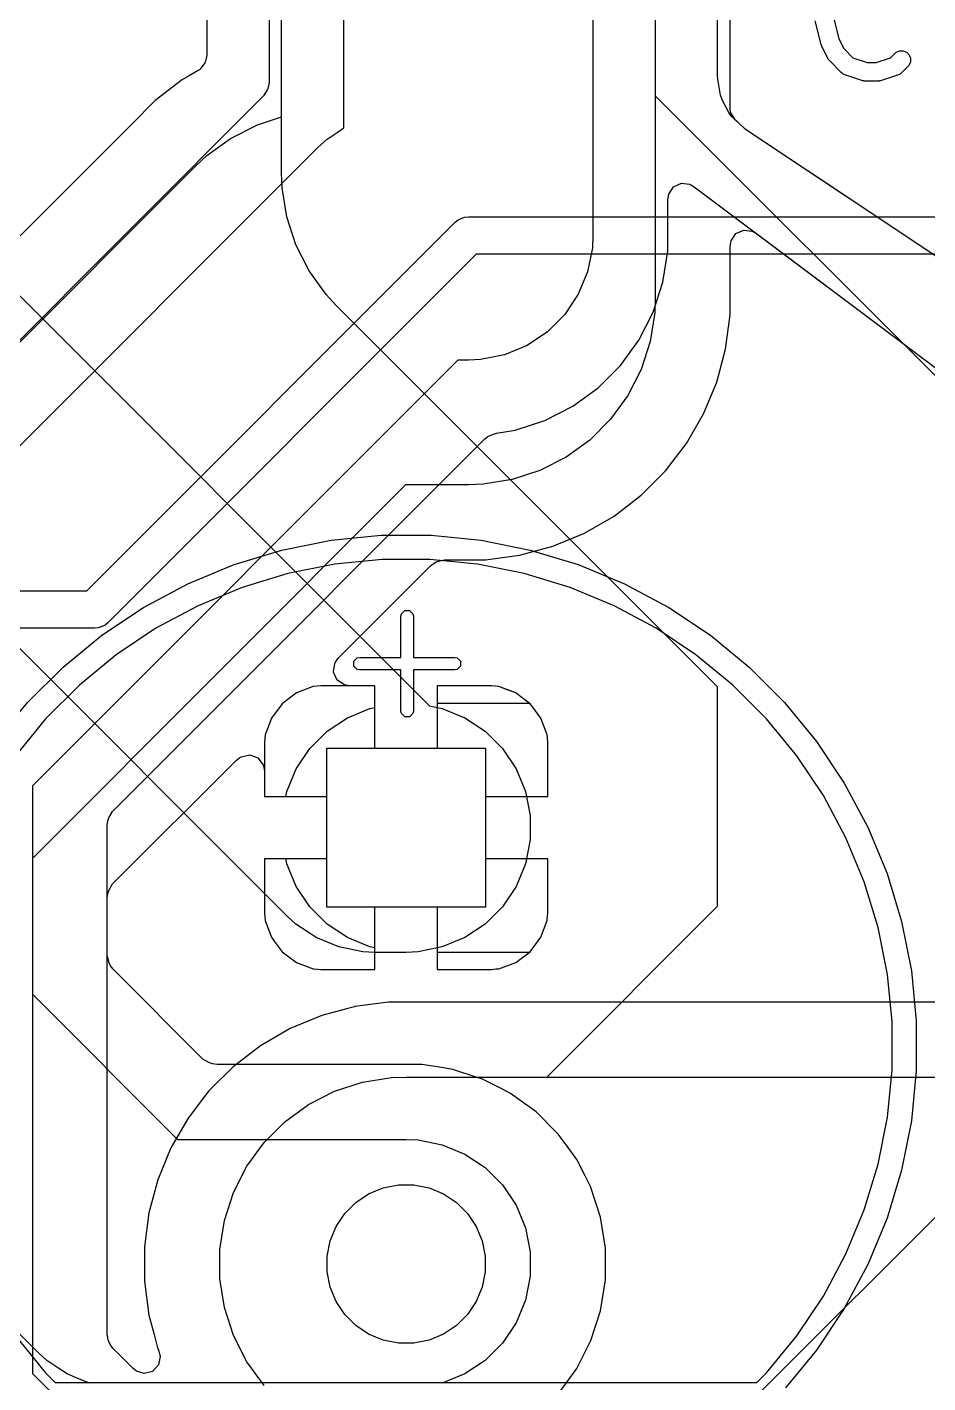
# Model space of a CAD drawing. Header units: inches. Extents: x 1.3 to 5.24, y -7.03 to -1.12.
# Drawn here: x 2.7543 to 3.0389, y -4.1222 to -3.694 of the extents above; entities that cross this region are included whole.
import ezdxf

# ---------------------------------------------------------------- set-up
doc = ezdxf.new("R2010")
doc.units = ezdxf.units.IN
doc.header["$MEASUREMENT"] = 0
for name, color, linetype, true_color in [('B.Cu', 153, 'CONTINUOUS', 0x4d7fc4), ('B.Mask', 4, 'CONTINUOUS', 0x02ffee), ('F.Cu', 13, 'CONTINUOUS', 0xc83434), ('F.Mask', 201, 'CONTINUOUS', 0xd864ff), ('F.Silkscreen', 41, 'CONTINUOUS', 0xf2eda1), ('In1.Cu', 91, 'CONTINUOUS', 0x7fc87f), ('In2.Cu', 33, 'CONTINUOUS', 0xce7d2c)]:
    doc.layers.add(name, color=color, linetype=linetype, true_color=true_color)

msp = doc.modelspace()

# ---------------------------------------------------------------- linework, layer by layer
at = {"layer": 'B.Cu', "linetype": 'CONTINUOUS'}
for p, q in [((2.93307, -2.87402), (2.93307, -3.75984)), ((2.85433, -3.72587), (2.85433, -2.89032)), ((2.83069, -2.90255), (2.83069, -3.71133)), ((2.97244, -3.70954), (2.97244, -3.5595)), ((2.83069, -3.71133), (2.83049, -3.71271)), ((2.83069, -3.71133), (2.83069, -3.71133)), ((2.83069, -3.71133), (2.83069, -3.71133)), ((2.97251, -3.71033), (2.97244, -3.70954)), ((2.97264, -3.71113), (2.97251, -3.71033)), ((2.97336, -3.71548), (2.97264, -3.71113)), ((2.82897, -3.71578), (2.66847, -3.87627)), ((2.8302, -3.7137), (2.82897, -3.71578)), ((2.83049, -3.71271), (2.8302, -3.7137)), ((2.97387, -3.71698), (2.97336, -3.71548)), ((2.97614, -3.72122), (2.97387, -3.71698)), ((2.97387, -3.71698), (2.97387, -3.71698)), ((2.97696, -3.72234), (2.97614, -3.72122)), ((2.97702, -3.72238), (2.97696, -3.72234)), ((2.97711, -3.72248), (2.97702, -3.72238)), ((2.98091, -3.72604), (2.97711, -3.72248)), ((2.84904, -3.72941), (2.85225, -3.72727)), ((2.85225, -3.72727), (2.85433, -3.72587)), ((2.98154, -3.72654), (2.98091, -3.72604)), ((3.01957, -3.75189), (2.98154, -3.72654)), ((2.6887, -3.88948), (2.84618, -3.732)), ((2.84618, -3.732), (2.84904, -3.72941)), ((2.95705, -3.74682), (2.95854, -3.7445)), ((2.95854, -3.7445), (2.96104, -3.74336)), ((2.96104, -3.74336), (2.96361, -3.74368)), ((2.96361, -3.74368), (2.96396, -3.74383)), ((2.96396, -3.74383), (2.96501, -3.74443)), ((2.96501, -3.74443), (3.09055, -3.83858)), ((2.95671, -3.74867), (2.95691, -3.74729)), ((2.95671, -3.7648), (2.95671, -3.74867)), ((2.95691, -3.74729), (2.95705, -3.74682)), ((3.08529, -3.79571), (3.01957, -3.75189)), ((2.93307, -3.75984), (2.93288, -3.7637)), ((2.93288, -3.7637), (2.93138, -3.77127)), ((2.95516, -3.7746), (2.95671, -3.7648)), ((2.93138, -3.77127), (2.92842, -3.7784)), ((2.9521, -3.78403), (2.95516, -3.7746)), ((2.92842, -3.7784), (2.92413, -3.78482)), ((2.94759, -3.79287), (2.9521, -3.78403)), ((2.92413, -3.78482), (2.91868, -3.79028)), ((2.91868, -3.79028), (2.91226, -3.79456)), ((2.94176, -3.80089), (2.94759, -3.79287)), ((2.90513, -3.79752), (2.89756, -3.79902)), ((2.91226, -3.79456), (2.90513, -3.79752)), ((2.89032, -3.79921), (2.75591, -3.93363)), ((2.8937, -3.79921), (2.89032, -3.79921)), ((2.89756, -3.79902), (2.8937, -3.79921)), ((2.93475, -3.80791), (2.94176, -3.80089)), ((2.92673, -3.81374), (2.93475, -3.80791)), ((2.91789, -3.81824), (2.92673, -3.81374)), ((2.90846, -3.8213), (2.91789, -3.81824)), ((2.89988, -3.82337), (2.90096, -3.82278)), ((2.90096, -3.82278), (2.90254, -3.82224)), ((2.90254, -3.82224), (2.90846, -3.8213)), ((2.8031, -3.91987), (2.89877, -3.8242)), ((2.89877, -3.8242), (2.89988, -3.82337)), ((2.83939, -3.9043), (2.83485, -3.90769)), ((2.84469, -3.90232), (2.83939, -3.9043)), ((2.83939, -3.9043), (2.83939, -3.9043)), ((2.84703, -3.90207), (2.84469, -3.90232)), ((2.84469, -3.90232), (2.84469, -3.90232)), ((2.86417, -3.90207), (2.84703, -3.90207)), ((2.84703, -3.90207), (2.84703, -3.90207)), ((2.86417, -3.90886), (2.86417, -3.90207)), ((2.901, -3.90207), (2.88386, -3.90207)), ((2.88386, -3.90207), (2.88386, -3.90748)), ((2.90334, -3.90232), (2.901, -3.90207)), ((2.901, -3.90207), (2.901, -3.90207)), ((2.90599, -3.90331), (2.90334, -3.90232)), ((2.90334, -3.90232), (2.90334, -3.90232)), ((2.90865, -3.9043), (2.90599, -3.90331)), ((2.91024, -3.90549), (2.90865, -3.9043)), ((2.90865, -3.9043), (2.90865, -3.9043)), ((2.83485, -3.90769), (2.83146, -3.91222)), ((2.83485, -3.90769), (2.83485, -3.90769)), ((2.86259, -3.90918), (2.86417, -3.90886)), ((2.88386, -3.90748), (2.9129, -3.90748)), ((2.9129, -3.90748), (2.91024, -3.90549)), ((2.83146, -3.91222), (2.82948, -3.91752)), ((2.83146, -3.91222), (2.83146, -3.91222)), ((2.84904, -3.91642), (2.85546, -3.91213)), ((2.85546, -3.91213), (2.86259, -3.90918)), ((2.82948, -3.91752), (2.82923, -3.91987)), ((2.82948, -3.91752), (2.82948, -3.91752)), ((2.84358, -3.92187), (2.84904, -3.91642)), ((2.78127, -3.9417), (2.8031, -3.91987)), ((2.82923, -3.91987), (2.82923, -3.91987)), ((2.82923, -3.91987), (2.82923, -3.93701)), ((2.82923, -3.91987), (2.82923, -3.91987)), ((2.83929, -3.92829), (2.84358, -3.92187)), ((2.83634, -3.93542), (2.83929, -3.92829)), ((2.75591, -3.93363), (2.75591, -3.99944)), ((2.82923, -3.93701), (2.83603, -3.93701)), ((2.83603, -3.93701), (2.83634, -3.93542)), ((2.78004, -3.94378), (2.78127, -3.9417)), ((2.77955, -3.94615), (2.77974, -3.94477)), ((2.77955, -3.98721), (2.77955, -3.94615)), ((2.77974, -3.94477), (2.77978, -3.94465)), ((2.77978, -3.94465), (2.78004, -3.94378)), ((2.82923, -3.95669), (2.82923, -3.97383)), ((2.83603, -3.95669), (2.82923, -3.95669)), ((2.83634, -3.95828), (2.83603, -3.95669)), ((2.83929, -3.96541), (2.83634, -3.95828)), ((2.84358, -3.97183), (2.83929, -3.96541)), ((2.84904, -3.97728), (2.84358, -3.97183)), ((2.82923, -3.97383), (2.82948, -3.97618)), ((2.82948, -3.97618), (2.82948, -3.97618)), ((2.82948, -3.97618), (2.8299, -3.97729)), ((2.8299, -3.97729), (2.83146, -3.98148)), ((2.85546, -3.98157), (2.84904, -3.97728)), ((2.83146, -3.98148), (2.83146, -3.98148)), ((2.83146, -3.98148), (2.83234, -3.98265)), ((2.86259, -3.98453), (2.85546, -3.98157)), ((2.83234, -3.98265), (2.83485, -3.98601)), ((2.83485, -3.98601), (2.83485, -3.98601)), ((2.83485, -3.98601), (2.83485, -3.98601)), ((2.83485, -3.98601), (2.83939, -3.9894)), ((2.86417, -3.98484), (2.86259, -3.98453)), ((2.86417, -3.99163), (2.86417, -3.98484)), ((2.78014, -3.98955), (2.77955, -3.98721)), ((2.78064, -3.99046), (2.78014, -3.98955)), ((2.83939, -3.9894), (2.83939, -3.9894)), ((2.83939, -3.9894), (2.84469, -3.99138)), ((2.88386, -3.98622), (2.88386, -3.99163)), ((2.9129, -3.98622), (2.88386, -3.98622)), ((2.90334, -3.99138), (2.90865, -3.9894)), ((2.90865, -3.9894), (2.9129, -3.98622)), ((2.90865, -3.9894), (2.90865, -3.9894)), ((2.78147, -3.99157), (2.78064, -3.99046)), ((2.80981, -4.01991), (2.78147, -3.99157)), ((2.84469, -3.99138), (2.84469, -3.99138)), ((2.84469, -3.99138), (2.84496, -3.99141)), ((2.84496, -3.99141), (2.84703, -3.99163)), ((2.84703, -3.99163), (2.84703, -3.99163)), ((2.84703, -3.99163), (2.84703, -3.99163)), ((2.84703, -3.99163), (2.86417, -3.99163)), ((2.88386, -3.99163), (2.901, -3.99163)), ((2.901, -3.99163), (2.9024, -3.99148)), ((2.901, -3.99163), (2.901, -3.99163)), ((2.901, -3.99163), (2.901, -3.99163)), ((2.9024, -3.99148), (2.90334, -3.99138)), ((2.90334, -3.99138), (2.90334, -3.99138)), ((2.75591, -3.99944), (2.80174, -4.04528)), ((2.81189, -4.02114), (2.80981, -4.01991)), ((2.81288, -4.02144), (2.81189, -4.02114)), ((2.81426, -4.02163), (2.81288, -4.02144)), ((2.87897, -4.02163), (2.81426, -4.02163)), ((2.81426, -4.02163), (2.81426, -4.02163)), ((2.81426, -4.02163), (2.81426, -4.02163)), ((2.8852, -4.02262), (2.87897, -4.02163)), ((2.87897, -4.02163), (2.87897, -4.02163)), ((2.88877, -4.02319), (2.8852, -4.02262)), ((2.8962, -4.0256), (2.88877, -4.02319)), ((2.88877, -4.02319), (2.88877, -4.02319)), ((2.8982, -4.02625), (2.8962, -4.0256)), ((2.90428, -4.02935), (2.8982, -4.02625)), ((2.90704, -4.03075), (2.90428, -4.02935)), ((2.91506, -4.03658), (2.90704, -4.03075)), ((2.90704, -4.03075), (2.90704, -4.03075)), ((2.90704, -4.03075), (2.90704, -4.03075)), ((2.91507, -4.03658), (2.91506, -4.03658)), ((2.92208, -4.0436), (2.91507, -4.03658)), ((2.91507, -4.03658), (2.91507, -4.03658)), ((2.91507, -4.03658), (2.91507, -4.03658)), ((2.75759, -4.11248), (2.6887, -4.04359)), ((2.80174, -4.04528), (2.87402, -4.04528)), ((2.87402, -4.04528), (2.87787, -4.04547)), ((2.87787, -4.04547), (2.88544, -4.04697)), ((2.92489, -4.04747), (2.92208, -4.0436)), ((2.92208, -4.0436), (2.92208, -4.0436)), ((2.92208, -4.0436), (2.92208, -4.0436)), ((2.92208, -4.0436), (2.92208, -4.0436)), ((2.88544, -4.04697), (2.89257, -4.04992)), ((2.89257, -4.04992), (2.89899, -4.05421)), ((2.92791, -4.05162), (2.92489, -4.04747)), ((2.89899, -4.05421), (2.90445, -4.05967)), ((2.93055, -4.0568), (2.92791, -4.05162)), ((2.93228, -4.0602), (2.93055, -4.0568)), ((2.90445, -4.05967), (2.90874, -4.06609)), ((2.93231, -4.06025), (2.93228, -4.0602)), ((2.93232, -4.06028), (2.93231, -4.06025)), ((2.93241, -4.06046), (2.93232, -4.06028)), ((2.93251, -4.06077), (2.93241, -4.06046)), ((2.93241, -4.06046), (2.93241, -4.06046)), ((2.93241, -4.06046), (2.93241, -4.06046)), ((2.93548, -4.06989), (2.93251, -4.06077)), ((2.93251, -4.06077), (2.93251, -4.06077)), ((2.90874, -4.06609), (2.91169, -4.07322)), ((2.93703, -4.07969), (2.93548, -4.06989)), ((2.93548, -4.06989), (2.93548, -4.06989)), ((2.93548, -4.06989), (2.93548, -4.06989)), ((2.91169, -4.07322), (2.9132, -4.08079)), ((2.93703, -4.08081), (2.93703, -4.07969)), ((2.9132, -4.08079), (2.9132, -4.0885)), ((2.93703, -4.0896), (2.93703, -4.08081)), ((2.9132, -4.0885), (2.91169, -4.09607)), ((2.93548, -4.0994), (2.93703, -4.0896)), ((2.91169, -4.09607), (2.90874, -4.1032)), ((2.93241, -4.10883), (2.93548, -4.0994)), ((2.90874, -4.1032), (2.90445, -4.10962)), ((2.90445, -4.10962), (2.89899, -4.11508)), ((2.92791, -4.11767), (2.93241, -4.10883)), ((2.76046, -4.11508), (2.75759, -4.11248)), ((2.7643, -4.11765), (2.76046, -4.11508)), ((2.76687, -4.11937), (2.7643, -4.11765)), ((2.89899, -4.11508), (2.89257, -4.11937)), ((2.92208, -4.1257), (2.92791, -4.11767)), ((2.7695, -4.12046), (2.76687, -4.11937)), ((2.774, -4.12232), (2.7695, -4.12046)), ((2.89257, -4.11937), (2.88544, -4.12232))]:
    msp.add_line(p, q, dxfattribs=at)
at = {"layer": 'B.Mask', "linetype": 'CONTINUOUS'}
for p, q in [((2.84892, -3.97195), (2.84892, -3.92175)), ((2.84892, -3.92175), (2.89911, -3.92175)), ((2.89911, -3.92175), (2.89911, -3.97195)), ((2.89911, -3.97195), (2.84892, -3.97195)), ((2.85809, -4.06524), (2.86218, -4.06251)), ((2.86218, -4.06251), (2.86673, -4.06063)), ((2.86673, -4.06063), (2.87156, -4.05967)), ((2.87156, -4.05967), (2.87648, -4.05967)), ((2.87648, -4.05967), (2.8813, -4.06063)), ((2.8813, -4.06063), (2.88585, -4.06251)), ((2.88585, -4.06251), (2.88994, -4.06524)), ((2.85461, -4.06872), (2.85809, -4.06524)), ((2.88994, -4.06524), (2.89342, -4.06872)), ((2.85188, -4.07281), (2.85461, -4.06872)), ((2.89342, -4.06872), (2.89615, -4.07281)), ((2.85, -4.07736), (2.85188, -4.07281)), ((2.89615, -4.07281), (2.89803, -4.07736)), ((2.84904, -4.08219), (2.85, -4.07736)), ((2.89803, -4.07736), (2.89899, -4.08219)), ((2.84904, -4.08711), (2.84904, -4.08219)), ((2.89899, -4.08219), (2.89899, -4.08711)), ((2.85, -4.09193), (2.84904, -4.08711)), ((2.89899, -4.08711), (2.89803, -4.09193)), ((2.85188, -4.09648), (2.85, -4.09193)), ((2.89803, -4.09193), (2.89615, -4.09648)), ((2.85461, -4.10057), (2.85188, -4.09648)), ((2.89615, -4.09648), (2.89342, -4.10057)), ((2.85809, -4.10405), (2.85461, -4.10057)), ((2.89342, -4.10057), (2.88994, -4.10405)), ((2.86218, -4.10678), (2.85809, -4.10405)), ((2.88994, -4.10405), (2.88585, -4.10678)), ((2.86673, -4.10866), (2.86218, -4.10678)), ((2.87156, -4.10962), (2.86673, -4.10866)), ((2.87648, -4.10962), (2.87156, -4.10962)), ((2.8813, -4.10866), (2.87648, -4.10962)), ((2.88585, -4.10678), (2.8813, -4.10866))]:
    msp.add_line(p, q, dxfattribs=at)
at = {"layer": 'F.Cu', "linetype": 'CONTINUOUS'}
for p, q in [((2.95276, -3.12992), (2.95276, -3.77953)), ((2.83465, -3.72242), (2.83465, -3.15438)), ((2.9764, -3.7197), (2.9764, -3.22662)), ((2.811, -3.60413), (2.811, -3.70269)), ((2.81092, -3.70338), (2.81089, -3.7036)), ((2.811, -3.70269), (2.8109, -3.70338)), ((2.8109, -3.70338), (2.81092, -3.70338)), ((2.80869, -3.7075), (2.80826, -3.70779)), ((2.80871, -3.70749), (2.80869, -3.7075)), ((2.80872, -3.70748), (2.80871, -3.70749)), ((2.80884, -3.7074), (2.80872, -3.70748)), ((2.8089, -3.70736), (2.80884, -3.7074)), ((2.81041, -3.70533), (2.8089, -3.70736)), ((2.81057, -3.70495), (2.81041, -3.70533)), ((2.81058, -3.70488), (2.81057, -3.70495)), ((2.81073, -3.70429), (2.81058, -3.70488)), ((2.81074, -3.70429), (2.81073, -3.70429)), ((2.81081, -3.70407), (2.81074, -3.70429)), ((2.81084, -3.70382), (2.81081, -3.70407)), ((2.81089, -3.7036), (2.81084, -3.70382)), ((2.80337, -3.71062), (2.79477, -3.71722)), ((2.80477, -3.70981), (2.80337, -3.71062)), ((2.80337, -3.71062), (2.80337, -3.71062)), ((2.80826, -3.70779), (2.80477, -3.70981)), ((2.80477, -3.70981), (2.80477, -3.70981)), ((2.80477, -3.70981), (2.80477, -3.70981)), ((2.79477, -3.71722), (2.7871, -3.72488)), ((2.79477, -3.71722), (2.79477, -3.71722)), ((2.97655, -3.7209), (2.9764, -3.7197)), ((2.82706, -3.72488), (2.83465, -3.72242)), ((2.97795, -3.72327), (2.97655, -3.7209)), ((2.97935, -3.72458), (2.97795, -3.72327)), ((2.98091, -3.72604), (2.97935, -3.72458)), ((2.7871, -3.72488), (2.63454, -3.87744)), ((2.7871, -3.72488), (2.7871, -3.72488)), ((2.7871, -3.72488), (2.7871, -3.72488)), ((2.81855, -3.72917), (2.82681, -3.72497)), ((2.82681, -3.72497), (2.82706, -3.72488)), ((2.98154, -3.72654), (2.98091, -3.72604)), ((3.01399, -3.74817), (2.98154, -3.72654)), ((2.81106, -3.73462), (2.81855, -3.72917)), ((2.80765, -3.73777), (2.81106, -3.73462)), ((2.65509, -3.89033), (2.80765, -3.73777)), ((3.08529, -3.79571), (3.01399, -3.74817)), ((2.97822, -3.75926), (2.98073, -3.75812)), ((2.98073, -3.75812), (2.98329, -3.75844)), ((2.98329, -3.75844), (2.98364, -3.75859)), ((2.98364, -3.75859), (2.9847, -3.75919)), ((2.9764, -3.76343), (2.9766, -3.76206)), ((2.9766, -3.76206), (2.97662, -3.76198)), ((2.97662, -3.76198), (2.97674, -3.76158)), ((2.97674, -3.76158), (2.97822, -3.75926)), ((2.9847, -3.75919), (3.09055, -3.83858)), ((2.9764, -3.78495), (2.9764, -3.76343)), ((2.95276, -3.77953), (2.95257, -3.78416)), ((2.95257, -3.78416), (2.95112, -3.79331)), ((2.95257, -3.78416), (2.95257, -3.78416)), ((2.97498, -3.7957), (2.9764, -3.78495)), ((2.95112, -3.79331), (2.94826, -3.80213)), ((2.97218, -3.80617), (2.97498, -3.7957)), ((2.94826, -3.80213), (2.94405, -3.81038)), ((2.96803, -3.81618), (2.97218, -3.80617)), ((2.94405, -3.81038), (2.93861, -3.81788)), ((2.93861, -3.81788), (2.93205, -3.82443)), ((2.96261, -3.82557), (2.96803, -3.81618)), ((2.93205, -3.82443), (2.92456, -3.82988)), ((2.95601, -3.83417), (2.96261, -3.82557)), ((2.92456, -3.82988), (2.9163, -3.83409)), ((2.9163, -3.83409), (2.90749, -3.83695)), ((2.94834, -3.84184), (2.95601, -3.83417)), ((2.87387, -3.83858), (2.75591, -3.95655)), ((2.8937, -3.83858), (2.87387, -3.83858)), ((2.89833, -3.8384), (2.8937, -3.83858)), ((2.90749, -3.83695), (2.89833, -3.8384)), ((2.93974, -3.84843), (2.94834, -3.84184)), ((2.93036, -3.85386), (2.93974, -3.84843)), ((2.92034, -3.858), (2.93036, -3.85386)), ((2.89912, -3.86222), (2.90987, -3.86081)), ((2.90987, -3.86081), (2.92034, -3.858)), ((2.85255, -3.89333), (2.88174, -3.86415)), ((2.88174, -3.86415), (2.88285, -3.86332)), ((2.88285, -3.86332), (2.88376, -3.86282)), ((2.88376, -3.86282), (2.8861, -3.86222)), ((2.8861, -3.86222), (2.89912, -3.86222)), ((2.89912, -3.86222), (2.89912, -3.86222)), ((2.85107, -3.89762), (2.85144, -3.89503)), ((2.85144, -3.89503), (2.85157, -3.89476)), ((2.85157, -3.89476), (2.85255, -3.89333)), ((2.85105, -3.89775), (2.85107, -3.89762)), ((2.85219, -3.90026), (2.85105, -3.89775)), ((2.85451, -3.90174), (2.85219, -3.90026)), ((2.85493, -3.90187), (2.85451, -3.90174)), ((2.85631, -3.90207), (2.85493, -3.90187)), ((2.86417, -3.90207), (2.85631, -3.90207)), ((2.86417, -3.92175), (2.86417, -3.90207)), ((2.901, -3.90207), (2.88386, -3.90207)), ((2.88386, -3.90207), (2.88386, -3.92175)), ((2.90334, -3.90232), (2.901, -3.90207)), ((2.901, -3.90207), (2.901, -3.90207)), ((2.90865, -3.9043), (2.90334, -3.90232)), ((2.90334, -3.90232), (2.90334, -3.90232)), ((2.91024, -3.90549), (2.90865, -3.9043)), ((2.90865, -3.9043), (2.90865, -3.9043)), ((2.90865, -3.9043), (2.90865, -3.9043)), ((2.91318, -3.90769), (2.91024, -3.90549)), ((2.91403, -3.90883), (2.91318, -3.90769)), ((2.91318, -3.90769), (2.91318, -3.90769)), ((2.91657, -3.91222), (2.91403, -3.90883)), ((2.91823, -3.91669), (2.91657, -3.91222)), ((2.91657, -3.91222), (2.91657, -3.91222)), ((2.91855, -3.91752), (2.91823, -3.91669)), ((2.9188, -3.91987), (2.91855, -3.91752)), ((2.91855, -3.91752), (2.91855, -3.91752)), ((2.84892, -3.93701), (2.84892, -3.92175)), ((2.84892, -3.92175), (2.86417, -3.92175)), ((2.88386, -3.92175), (2.89911, -3.92175)), ((2.89911, -3.92175), (2.89911, -3.93701)), ((2.9188, -3.93701), (2.9188, -3.91987)), ((2.9188, -3.91987), (2.9188, -3.91987)), ((2.9188, -3.91987), (2.9188, -3.91987)), ((2.9188, -3.91987), (2.9188, -3.91987)), ((2.9188, -3.91987), (2.9188, -3.91987)), ((2.78127, -3.96462), (2.8204, -3.92549)), ((2.8204, -3.92549), (2.82151, -3.92465)), ((2.82151, -3.92465), (2.82191, -3.92444)), ((2.82191, -3.92444), (2.82459, -3.92386)), ((2.82459, -3.92386), (2.82717, -3.92482)), ((2.82717, -3.92482), (2.82882, -3.92702)), ((2.82882, -3.92702), (2.82892, -3.9273)), ((2.82892, -3.9273), (2.82923, -3.92901)), ((2.82923, -3.92901), (2.82923, -3.93701)), ((2.82923, -3.93701), (2.84892, -3.93701)), ((2.89911, -3.93701), (2.9188, -3.93701)), ((2.75591, -3.95655), (2.75591, -4.11924)), ((2.82923, -3.95669), (2.82923, -3.97383)), ((2.84892, -3.95669), (2.82923, -3.95669)), ((2.84892, -3.97195), (2.84892, -3.95669)), ((2.9188, -3.95669), (2.89911, -3.95669)), ((2.89911, -3.95669), (2.89911, -3.97195)), ((2.9188, -3.97383), (2.9188, -3.95669)), ((2.78004, -3.9667), (2.78127, -3.96462)), ((2.77955, -3.96906), (2.77974, -3.96769)), ((2.77974, -3.96769), (2.78004, -3.9667)), ((2.77955, -4.10701), (2.77955, -3.96906)), ((2.86417, -3.97195), (2.84892, -3.97195)), ((2.86417, -3.99163), (2.86417, -3.97195)), ((2.89911, -3.97195), (2.88386, -3.97195)), ((2.88386, -3.97195), (2.88386, -3.99163)), ((2.82923, -3.97383), (2.82948, -3.97618)), ((2.82948, -3.97618), (2.82948, -3.97618)), ((2.82948, -3.97618), (2.8299, -3.97729)), ((2.8299, -3.97729), (2.83146, -3.98148)), ((2.91657, -3.98148), (2.91855, -3.97618)), ((2.91855, -3.97618), (2.91861, -3.97559)), ((2.91855, -3.97618), (2.91855, -3.97618)), ((2.91861, -3.97559), (2.9188, -3.97383)), ((2.9188, -3.97383), (2.9188, -3.97383)), ((2.83146, -3.98148), (2.83146, -3.98148)), ((2.83146, -3.98148), (2.83234, -3.98265)), ((2.91318, -3.98601), (2.91657, -3.98148)), ((2.91657, -3.98148), (2.91657, -3.98148)), ((2.83234, -3.98265), (2.83485, -3.98601)), ((2.83485, -3.98601), (2.83485, -3.98601)), ((2.83485, -3.98601), (2.83485, -3.98601)), ((2.83485, -3.98601), (2.83939, -3.9894)), ((2.90865, -3.9894), (2.91318, -3.98601)), ((2.91318, -3.98601), (2.91318, -3.98601)), ((2.83939, -3.9894), (2.83939, -3.9894)), ((2.83939, -3.9894), (2.84469, -3.99138)), ((2.90334, -3.99138), (2.90865, -3.9894)), ((2.90865, -3.9894), (2.90865, -3.9894)), ((2.84469, -3.99138), (2.84469, -3.99138)), ((2.84469, -3.99138), (2.84496, -3.99141)), ((2.84496, -3.99141), (2.84703, -3.99163)), ((2.84703, -3.99163), (2.84703, -3.99163)), ((2.84703, -3.99163), (2.84703, -3.99163)), ((2.84703, -3.99163), (2.86417, -3.99163)), ((2.88386, -3.99163), (2.901, -3.99163)), ((2.901, -3.99163), (2.90266, -3.99146)), ((2.901, -3.99163), (2.901, -3.99163)), ((2.901, -3.99163), (2.901, -3.99163)), ((2.90266, -3.99146), (2.90334, -3.99138)), ((2.90334, -3.99138), (2.90334, -3.99138)), ((2.86843, -4.00197), (2.85785, -4.00336)), ((2.86851, -4.00196), (2.86843, -4.00197)), ((2.8686, -4.00195), (2.86851, -4.00196)), ((2.96802, -4.00195), (2.8686, -4.00195)), ((2.8686, -4.00195), (2.8686, -4.00195)), ((2.8686, -4.00195), (2.8686, -4.00195)), ((3.23377, -4.00195), (2.96802, -4.00195)), ((2.84738, -4.00617), (2.83736, -4.01032)), ((2.85013, -4.00543), (2.84738, -4.00617)), ((2.85563, -4.00396), (2.85013, -4.00543)), ((2.85771, -4.0034), (2.85563, -4.00396)), ((2.85563, -4.00396), (2.85563, -4.00396)), ((2.85778, -4.00338), (2.85771, -4.0034)), ((2.85785, -4.00336), (2.85778, -4.00338)), ((2.85785, -4.00336), (2.85785, -4.00336)), ((2.83736, -4.01032), (2.82797, -4.01574)), ((2.83736, -4.01032), (2.83736, -4.01032)), ((2.82797, -4.01574), (2.81937, -4.02234)), ((2.82797, -4.01574), (2.82797, -4.01574)), ((2.81937, -4.02234), (2.81171, -4.03)), ((2.81937, -4.02234), (2.81937, -4.02234)), ((2.81937, -4.02234), (2.81937, -4.02234)), ((2.85142, -4.03009), (2.86023, -4.02722)), ((2.86023, -4.02722), (2.86938, -4.02577)), ((2.86938, -4.02577), (2.87402, -4.02559)), ((2.87402, -4.02559), (2.9626, -4.02559)), ((2.9626, -4.02559), (3.22835, -4.02559)), ((2.81036, -4.03176), (2.80511, -4.0386)), ((2.81171, -4.03), (2.81036, -4.03176)), ((2.81171, -4.03), (2.81171, -4.03)), ((2.81171, -4.03), (2.81171, -4.03)), ((2.81171, -4.03), (2.81171, -4.03)), ((2.84316, -4.03429), (2.85142, -4.03009)), ((2.83566, -4.03974), (2.84316, -4.03429)), ((2.80511, -4.0386), (2.79969, -4.04799)), ((2.80511, -4.0386), (2.80511, -4.0386)), ((2.82911, -4.04629), (2.83566, -4.03974)), ((2.79969, -4.04799), (2.79554, -4.05801)), ((2.79969, -4.04799), (2.79969, -4.04799)), ((2.82366, -4.05379), (2.82911, -4.04629)), ((2.81946, -4.06205), (2.82366, -4.05379)), ((2.79554, -4.05801), (2.79273, -4.06848)), ((2.79554, -4.05801), (2.79554, -4.05801)), ((2.81659, -4.07086), (2.81946, -4.06205)), ((2.79273, -4.06848), (2.79132, -4.07922)), ((2.79273, -4.06848), (2.79273, -4.06848)), ((2.79273, -4.06848), (2.79273, -4.06848)), ((2.81514, -4.08001), (2.81659, -4.07086)), ((2.79132, -4.07922), (2.79132, -4.07923)), ((2.79132, -4.07923), (2.79132, -4.09007)), ((2.81514, -4.08928), (2.81514, -4.08001)), ((2.79132, -4.09007), (2.79132, -4.09007)), ((2.79132, -4.09007), (2.79273, -4.10081)), ((2.81659, -4.09843), (2.81514, -4.08928)), ((2.79273, -4.10081), (2.79273, -4.10081)), ((2.79273, -4.10081), (2.79437, -4.10693)), ((2.81946, -4.10725), (2.81659, -4.09843)), ((2.77974, -4.10775), (2.77955, -4.10701)), ((2.77973, -4.10833), (2.77974, -4.10775)), ((2.77999, -4.10875), (2.77973, -4.10833)), ((2.78014, -4.10935), (2.77999, -4.10875)), ((2.78064, -4.11026), (2.78014, -4.10935)), ((2.79437, -4.10693), (2.7955, -4.11113)), ((2.82366, -4.1155), (2.81946, -4.10725)), ((2.78147, -4.11137), (2.78064, -4.11026)), ((2.78779, -4.11769), (2.78147, -4.11137)), ((2.7955, -4.11113), (2.79553, -4.11126)), ((2.79553, -4.11126), (2.79589, -4.11212)), ((2.79627, -4.11382), (2.79578, -4.11653)), ((2.79589, -4.11212), (2.79623, -4.11347)), ((2.79623, -4.11347), (2.79626, -4.11378)), ((2.79626, -4.11378), (2.79627, -4.11382)), ((2.78868, -4.11839), (2.78779, -4.11769)), ((2.78885, -4.1185), (2.78868, -4.11839)), ((2.79124, -4.11922), (2.78885, -4.1185)), ((2.79391, -4.11854), (2.79124, -4.11922)), ((2.79578, -4.11653), (2.79391, -4.11854)), ((2.82911, -4.123), (2.82366, -4.1155)), ((2.75591, -4.11924), (2.91577, -4.27911))]:
    msp.add_line(p, q, dxfattribs=at)
at = {"layer": 'F.Mask', "linetype": 'CONTINUOUS'}
for p, q in [((2.84892, -3.97195), (2.84892, -3.92175)), ((2.84892, -3.92175), (2.89911, -3.92175)), ((2.89911, -3.92175), (2.89911, -3.97195)), ((2.89911, -3.97195), (2.84892, -3.97195)), ((2.85809, -4.06524), (2.86218, -4.06251)), ((2.86218, -4.06251), (2.86673, -4.06063)), ((2.86673, -4.06063), (2.87156, -4.05967)), ((2.87156, -4.05967), (2.87648, -4.05967)), ((2.87648, -4.05967), (2.8813, -4.06063)), ((2.8813, -4.06063), (2.88585, -4.06251)), ((2.88585, -4.06251), (2.88994, -4.06524)), ((2.85461, -4.06872), (2.85809, -4.06524)), ((2.88994, -4.06524), (2.89342, -4.06872)), ((2.85188, -4.07281), (2.85461, -4.06872)), ((2.89342, -4.06872), (2.89615, -4.07281)), ((2.85, -4.07736), (2.85188, -4.07281)), ((2.89615, -4.07281), (2.89803, -4.07736)), ((2.84904, -4.08219), (2.85, -4.07736)), ((2.89803, -4.07736), (2.89899, -4.08219)), ((2.84904, -4.08711), (2.84904, -4.08219)), ((2.89899, -4.08219), (2.89899, -4.08711)), ((2.85, -4.09193), (2.84904, -4.08711)), ((2.89899, -4.08711), (2.89803, -4.09193)), ((2.85188, -4.09648), (2.85, -4.09193)), ((2.89803, -4.09193), (2.89615, -4.09648)), ((2.85461, -4.10057), (2.85188, -4.09648)), ((2.89615, -4.09648), (2.89342, -4.10057)), ((2.85809, -4.10405), (2.85461, -4.10057)), ((2.89342, -4.10057), (2.88994, -4.10405)), ((2.86218, -4.10678), (2.85809, -4.10405)), ((2.88994, -4.10405), (2.88585, -4.10678)), ((2.86673, -4.10866), (2.86218, -4.10678)), ((2.87156, -4.10962), (2.86673, -4.10866)), ((2.87648, -4.10962), (2.87156, -4.10962)), ((2.8813, -4.10866), (2.87648, -4.10962)), ((2.88585, -4.10678), (2.8813, -4.10866))]:
    msp.add_line(p, q, dxfattribs=at)
at = {"layer": 'F.Silkscreen', "linetype": 'CONTINUOUS'}
for p, q in [((3.00514, -3.6995), (3.00326, -3.69201)), ((3.00908, -3.69093), (3.01079, -3.69776)), ((3.01079, -3.69776), (3.0123, -3.70079)), ((3.00515, -3.69955), (3.00514, -3.6995)), ((3.00515, -3.69957), (3.00515, -3.69955)), ((3.00524, -3.69981), (3.00515, -3.69957)), ((3.00533, -3.70005), (3.00524, -3.69981)), ((3.00534, -3.70007), (3.00533, -3.70005)), ((3.00536, -3.70011), (3.00534, -3.70007)), ((3.00723, -3.70386), (3.00536, -3.70011)), ((3.0123, -3.70079), (3.01522, -3.70371)), ((3.02703, -3.70371), (3.02841, -3.70232)), ((3.02841, -3.70232), (3.02886, -3.70196)), ((3.02886, -3.70196), (3.02992, -3.70152)), ((3.02992, -3.70152), (3.03107, -3.70152)), ((3.03107, -3.70152), (3.03214, -3.70196)), ((3.03214, -3.70196), (3.03295, -3.70277)), ((3.03295, -3.70277), (3.03339, -3.70384)), ((3.00739, -3.70411), (3.00723, -3.70386)), ((3.00742, -3.70418), (3.00739, -3.70411)), ((3.00749, -3.70426), (3.00742, -3.70418)), ((3.00754, -3.70435), (3.00749, -3.70426)), ((3.0076, -3.7044), (3.00754, -3.70435)), ((3.00779, -3.70463), (3.0076, -3.7044)), ((3.01154, -3.70838), (3.00779, -3.70463)), ((3.01522, -3.70371), (3.01973, -3.70521)), ((3.01973, -3.70521), (3.02252, -3.70521)), ((3.02252, -3.70521), (3.02703, -3.70371)), ((3.03259, -3.7065), (3.03071, -3.70838)), ((3.03295, -3.70605), (3.03259, -3.7065)), ((3.03339, -3.70499), (3.03295, -3.70605)), ((3.03339, -3.70384), (3.03339, -3.70499)), ((3.01198, -3.70874), (3.01154, -3.70838)), ((3.01208, -3.70878), (3.01198, -3.70874)), ((3.01216, -3.70885), (3.01208, -3.70878)), ((3.01269, -3.70909), (3.01216, -3.70885)), ((3.01832, -3.71096), (3.01269, -3.70909)), ((3.0186, -3.71103), (3.01832, -3.71096)), ((3.01867, -3.71106), (3.0186, -3.71103)), ((3.01878, -3.71107), (3.01867, -3.71106)), ((3.01888, -3.71109), (3.01878, -3.71107)), ((3.01896, -3.71109), (3.01888, -3.71109)), ((3.01925, -3.71111), (3.01896, -3.71109)), ((3.023, -3.71111), (3.01925, -3.71111)), ((3.02329, -3.71109), (3.023, -3.71111)), ((3.02337, -3.71109), (3.02329, -3.71109)), ((3.02347, -3.71107), (3.02337, -3.71109)), ((3.02357, -3.71106), (3.02347, -3.71107)), ((3.02365, -3.71103), (3.02357, -3.71106)), ((3.02393, -3.71096), (3.02365, -3.71103)), ((3.02956, -3.70909), (3.02393, -3.71096)), ((3.03009, -3.70885), (3.02956, -3.70909)), ((3.03017, -3.70878), (3.03009, -3.70885)), ((3.03026, -3.70874), (3.03017, -3.70878)), ((3.03071, -3.70838), (3.03026, -3.70874)), ((2.83479, -3.85917), (2.85033, -3.85608)), ((2.85033, -3.85608), (2.8661, -3.85453)), ((2.8661, -3.85453), (2.88194, -3.85453)), ((2.88194, -3.85453), (2.8977, -3.85608)), ((2.8977, -3.85608), (2.91324, -3.85917)), ((2.81964, -3.86377), (2.83479, -3.85917)), ((2.91324, -3.85917), (2.9284, -3.86377)), ((2.805, -3.86983), (2.81964, -3.86377)), ((2.85146, -3.86368), (2.83666, -3.86663)), ((2.86647, -3.8622), (2.85146, -3.86368)), ((2.88156, -3.8622), (2.86647, -3.8622)), ((2.89657, -3.86368), (2.88156, -3.8622)), ((2.91137, -3.86663), (2.89657, -3.86368)), ((2.9284, -3.86377), (2.94303, -3.86983)), ((2.79103, -3.8773), (2.805, -3.86983)), ((2.83666, -3.86663), (2.82223, -3.87101)), ((2.92581, -3.87101), (2.91137, -3.86663)), ((2.94303, -3.86983), (2.957, -3.8773)), ((2.82223, -3.87101), (2.80829, -3.87678)), ((2.93974, -3.87678), (2.92581, -3.87101)), ((2.77786, -3.8861), (2.79103, -3.8773)), ((2.80829, -3.87678), (2.79498, -3.88389)), ((2.87253, -3.87932), (2.8736, -3.87826)), ((2.8736, -3.87826), (2.87511, -3.87826)), ((2.87511, -3.87826), (2.87617, -3.87932)), ((2.95305, -3.88389), (2.93974, -3.87678)), ((2.957, -3.8773), (2.97017, -3.8861)), ((2.87238, -3.88007), (2.87253, -3.87932)), ((2.87238, -3.8931), (2.87238, -3.88007)), ((2.87617, -3.87932), (2.87632, -3.88007)), ((2.87632, -3.88007), (2.87632, -3.8931)), ((2.76561, -3.89615), (2.77786, -3.8861)), ((2.79498, -3.88389), (2.78244, -3.89227)), ((2.96559, -3.89227), (2.95305, -3.88389)), ((2.97017, -3.8861), (2.98242, -3.89615)), ((2.78244, -3.89227), (2.77078, -3.90184)), ((2.85753, -3.89432), (2.8586, -3.89325)), ((2.85753, -3.89583), (2.85753, -3.89432)), ((2.8586, -3.89689), (2.85753, -3.89583)), ((2.8586, -3.89325), (2.85935, -3.8931)), ((2.85935, -3.8931), (2.87238, -3.8931)), ((2.87632, -3.8931), (2.88935, -3.8931)), ((2.88935, -3.8931), (2.8901, -3.89325)), ((2.8901, -3.89325), (2.89117, -3.89432)), ((2.89117, -3.89583), (2.8901, -3.89689)), ((2.89117, -3.89432), (2.89117, -3.89583)), ((2.97725, -3.90184), (2.96559, -3.89227)), ((2.75441, -3.90735), (2.76561, -3.89615)), ((2.85935, -3.89704), (2.8586, -3.89689)), ((2.87238, -3.89704), (2.85935, -3.89704)), ((2.87238, -3.91007), (2.87238, -3.89704)), ((2.88935, -3.89704), (2.87632, -3.89704)), ((2.87632, -3.89704), (2.87632, -3.91007)), ((2.8901, -3.89689), (2.88935, -3.89704)), ((2.98242, -3.89615), (2.99362, -3.90735)), ((2.77078, -3.90184), (2.76011, -3.91251)), ((2.98792, -3.91251), (2.97725, -3.90184)), ((2.74436, -3.91959), (2.75441, -3.90735)), ((2.99362, -3.90735), (3.00367, -3.91959)), ((2.76011, -3.91251), (2.75054, -3.92417)), ((2.87253, -3.91082), (2.87238, -3.91007)), ((2.8736, -3.91189), (2.87253, -3.91082)), ((2.87511, -3.91189), (2.8736, -3.91189)), ((2.87617, -3.91082), (2.87511, -3.91189)), ((2.87632, -3.91007), (2.87617, -3.91082)), ((2.99749, -3.92417), (2.98792, -3.91251)), ((3.00367, -3.91959), (3.01247, -3.93276)), ((3.00587, -3.93672), (2.99749, -3.92417)), ((3.01247, -3.93276), (3.01994, -3.94673)), ((3.01298, -3.95002), (3.00587, -3.93672)), ((3.01994, -3.94673), (3.026, -3.96137)), ((3.01876, -3.96396), (3.01298, -3.95002)), ((3.02314, -3.9784), (3.01876, -3.96396)), ((3.026, -3.96137), (3.0306, -3.97653)), ((3.0306, -3.97653), (3.03369, -3.99206)), ((3.02608, -3.99319), (3.02314, -3.9784)), ((3.02756, -4.0082), (3.02608, -3.99319)), ((3.03369, -3.99206), (3.03524, -4.00783)), ((3.02756, -4.02329), (3.02756, -4.0082)), ((3.03524, -4.00783), (3.03524, -4.02367)), ((3.02608, -4.0383), (3.02756, -4.02329)), ((3.03524, -4.02367), (3.03369, -4.03943)), ((3.02314, -4.0531), (3.02608, -4.0383)), ((3.03369, -4.03943), (3.0306, -4.05497)), ((3.01876, -4.06754), (3.02314, -4.0531)), ((3.0306, -4.05497), (3.026, -4.07013)), ((3.01298, -4.08148), (3.01876, -4.06754)), ((3.026, -4.07013), (3.01994, -4.08476)), ((3.00587, -4.09478), (3.01298, -4.08148)), ((3.01994, -4.08476), (3.01247, -4.09873)), ((2.99749, -4.10732), (3.00587, -4.09478)), ((3.01247, -4.09873), (3.00367, -4.1119)), ((2.75054, -4.10732), (2.76011, -4.11899)), ((2.98792, -4.11899), (2.99749, -4.10732)), ((3.00367, -4.1119), (2.99394, -4.12375)), ((2.76011, -4.11899), (2.76317, -4.12205)), ((2.76317, -4.12205), (2.98486, -4.12205)), ((2.98486, -4.12205), (2.98792, -4.11899))]:
    msp.add_line(p, q, dxfattribs=at)
at = {"layer": 'In1.Cu', "linetype": 'CONTINUOUS'}
for p, q in [((2.95276, -2.87402), (2.95276, -3.7157)), ((2.83465, -3.74016), (2.83465, -2.89848)), ((2.95276, -3.7157), (3.07325, -3.83619)), ((2.69516, -3.72216), (2.88136, -3.90836)), ((2.83483, -3.74479), (2.83465, -3.74016)), ((2.83628, -3.75394), (2.83483, -3.74479)), ((2.83914, -3.76276), (2.83628, -3.75394)), ((2.84335, -3.77101), (2.83914, -3.76276)), ((2.84879, -3.77851), (2.84335, -3.77101)), ((2.83633, -3.97469), (2.63948, -3.77784)), ((2.85194, -3.78192), (2.84879, -3.77851)), ((2.97244, -3.90241), (2.85194, -3.78192)), ((2.97244, -3.9716), (2.97244, -3.90241)), ((2.88136, -3.90836), (2.88544, -3.90918)), ((2.88544, -3.90918), (2.89257, -3.91213)), ((2.89257, -3.91213), (2.89899, -3.91642)), ((2.89899, -3.91642), (2.90445, -3.92187)), ((2.90445, -3.92187), (2.90874, -3.92829)), ((2.90874, -3.92829), (2.91169, -3.93542)), ((2.91169, -3.93542), (2.9132, -3.94299)), ((2.9132, -3.94299), (2.9132, -3.95071)), ((2.9132, -3.95071), (2.91169, -3.95828)), ((2.91169, -3.95828), (2.90874, -3.96541)), ((2.90874, -3.96541), (2.90445, -3.97183)), ((2.90445, -3.97183), (2.89899, -3.97728)), ((2.91845, -4.02559), (2.97244, -3.9716)), ((2.8392, -3.97728), (2.83633, -3.97469)), ((2.84304, -3.97985), (2.8392, -3.97728)), ((2.89899, -3.97728), (2.89257, -3.98157)), ((2.84561, -3.98157), (2.84304, -3.97985)), ((2.85274, -3.98453), (2.84561, -3.98157)), ((2.89257, -3.98157), (2.88544, -3.98453)), ((2.86031, -3.98603), (2.85274, -3.98453)), ((2.86417, -3.98622), (2.86031, -3.98603)), ((2.87787, -3.98603), (2.87402, -3.98622)), ((2.88544, -3.98453), (2.87787, -3.98603)), ((2.87402, -3.98622), (2.86417, -3.98622)), ((2.85142, -4.03009), (2.86023, -4.02722)), ((2.86023, -4.02722), (2.86938, -4.02577)), ((2.86938, -4.02577), (2.87402, -4.02559)), ((2.87402, -4.02559), (2.91845, -4.02559)), ((2.84316, -4.03429), (2.85142, -4.03009)), ((2.83566, -4.03974), (2.84316, -4.03429)), ((2.82911, -4.04629), (2.83566, -4.03974)), ((3.07325, -4.03782), (2.98467, -4.1264)), ((2.82366, -4.05379), (2.82911, -4.04629)), ((2.81946, -4.06205), (2.82366, -4.05379)), ((2.81659, -4.07086), (2.81946, -4.06205)), ((2.81514, -4.08001), (2.81659, -4.07086)), ((2.81514, -4.08928), (2.81514, -4.08001)), ((2.81659, -4.09843), (2.81514, -4.08928)), ((2.81946, -4.10725), (2.81659, -4.09843)), ((2.82366, -4.1155), (2.81946, -4.10725)), ((2.82911, -4.123), (2.82366, -4.1155))]:
    msp.add_line(p, q, dxfattribs=at)
at = {"layer": 'In2.Cu', "linetype": 'CONTINUOUS'}
for p, q in [((2.89042, -3.75493), (2.89167, -3.75442)), ((2.89167, -3.75442), (2.89255, -3.75405)), ((2.89255, -3.75405), (2.8937, -3.75394)), ((2.8937, -3.75394), (3.34401, -3.75394)), ((2.77314, -3.87205), (2.88952, -3.75567)), ((2.88952, -3.75567), (2.89042, -3.75493)), ((2.89615, -3.76575), (2.77977, -3.88213)), ((3.34646, -3.76575), (2.89615, -3.76575)), ((2.56917, -3.87205), (2.77314, -3.87205)), ((2.77887, -3.88286), (2.77762, -3.88338)), ((2.77977, -3.88213), (2.77887, -3.88286)), ((2.77559, -3.88386), (2.56917, -3.88386)), ((2.77674, -3.88374), (2.77559, -3.88386)), ((2.77762, -3.88338), (2.77674, -3.88374)), ((2.84892, -3.97195), (2.84892, -3.92175)), ((2.84892, -3.92175), (2.89911, -3.92175)), ((2.89911, -3.92175), (2.89911, -3.97195)), ((2.89911, -3.97195), (2.84892, -3.97195)), ((2.85809, -4.06524), (2.86218, -4.06251)), ((2.86218, -4.06251), (2.86673, -4.06063)), ((2.86673, -4.06063), (2.87156, -4.05967)), ((2.87156, -4.05967), (2.87648, -4.05967)), ((2.87648, -4.05967), (2.8813, -4.06063)), ((2.8813, -4.06063), (2.88585, -4.06251)), ((2.88585, -4.06251), (2.88994, -4.06524)), ((2.85461, -4.06872), (2.85809, -4.06524)), ((2.88994, -4.06524), (2.89342, -4.06872)), ((2.85188, -4.07281), (2.85461, -4.06872)), ((2.89342, -4.06872), (2.89615, -4.07281)), ((2.85, -4.07736), (2.85188, -4.07281)), ((2.89615, -4.07281), (2.89803, -4.07736)), ((2.84904, -4.08219), (2.85, -4.07736)), ((2.89803, -4.07736), (2.89899, -4.08219)), ((2.84904, -4.08711), (2.84904, -4.08219)), ((2.89899, -4.08219), (2.89899, -4.08711)), ((2.85, -4.09193), (2.84904, -4.08711)), ((2.89899, -4.08711), (2.89803, -4.09193)), ((2.85188, -4.09648), (2.85, -4.09193)), ((2.89803, -4.09193), (2.89615, -4.09648)), ((2.85461, -4.10057), (2.85188, -4.09648)), ((2.89615, -4.09648), (2.89342, -4.10057)), ((2.85809, -4.10405), (2.85461, -4.10057)), ((2.89342, -4.10057), (2.88994, -4.10405)), ((2.86218, -4.10678), (2.85809, -4.10405)), ((2.88994, -4.10405), (2.88585, -4.10678)), ((2.86673, -4.10866), (2.86218, -4.10678)), ((2.87156, -4.10962), (2.86673, -4.10866)), ((2.87648, -4.10962), (2.87156, -4.10962)), ((2.8813, -4.10866), (2.87648, -4.10962)), ((2.88585, -4.10678), (2.8813, -4.10866))]:
    msp.add_line(p, q, dxfattribs=at)

doc.saveas('drawing.dxf')
